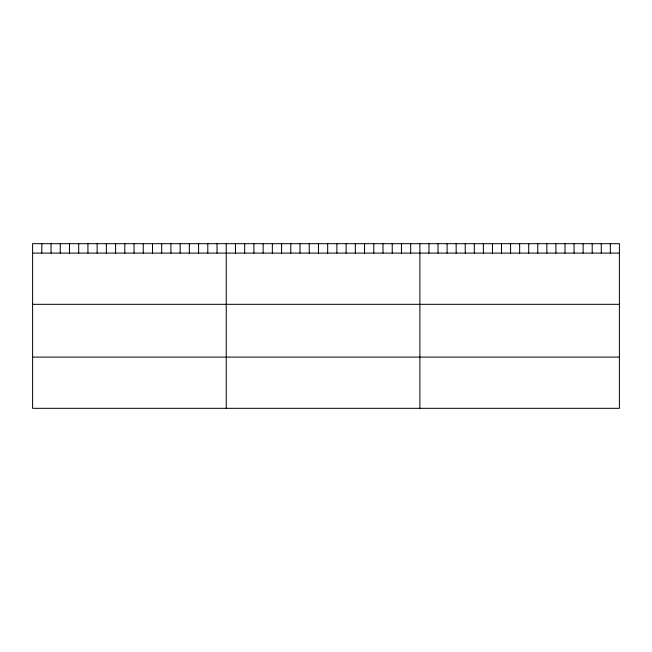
<?xml version="1.0" encoding="UTF-8"?>
<svg xmlns="http://www.w3.org/2000/svg" width="652" height="652" viewBox="0 0 652 652"><rect width="100%" height="100%" fill="white"/><g stroke="black" fill="none" stroke-linecap="round" stroke-linejoin="round"><path stroke-width="0.98" d="M619.4 253.098L619.4 408.323L32.6 408.323L32.6 243.677L619.4 243.677L619.4 253.098L32.6 253.098M32.6 304.321L619.4 304.321M32.6 357.1L619.4 357.1M610.329 243.677L610.329 253.098M601.266 243.677L601.266 253.098M592.195 243.677L592.195 253.098M583.124 243.677L583.124 253.098M574.053 243.677L574.053 253.098M564.991 243.677L564.991 253.098M555.92 243.677L555.92 253.098M546.849 243.677L546.849 253.098M537.778 243.677L537.778 253.098M528.715 243.677L528.715 253.098M519.644 243.677L519.644 253.098M510.573 243.677L510.573 253.098M501.51 243.677L501.51 253.098M492.439 243.677L492.439 253.098M483.368 243.677L483.368 253.098M474.297 243.677L474.297 253.098M465.235 243.677L465.235 253.098M456.164 243.677L456.164 253.098M447.093 243.677L447.093 253.098M438.022 243.677L438.022 253.098M428.959 243.677L428.959 253.098M419.888 243.677L419.888 408.323M410.67 243.677L410.67 253.098M401.445 243.677L401.445 253.098M392.227 243.677L392.227 253.098M383.001 243.677L383.001 253.098M373.783 243.677L373.783 253.098M364.558 243.677L364.558 253.098M355.34 243.677L355.34 253.098M346.122 243.677L346.122 253.098M336.897 243.677L336.897 253.098M327.679 243.677L327.679 253.098M318.453 243.677L318.453 253.098M309.235 243.677L309.235 253.098M300.01 243.677L300.01 253.098M290.792 243.677L290.792 253.098M281.574 243.677L281.574 253.098M272.349 243.677L272.349 253.098M263.131 243.677L263.131 253.098M253.905 243.677L253.905 253.098M244.687 243.677L244.687 253.098M235.462 243.677L235.462 253.098M226.244 243.677L226.244 408.323M217.026 243.677L217.026 253.098M207.801 243.677L207.801 253.098M198.583 243.677L198.583 253.098M189.357 243.677L189.357 253.098M180.139 243.677L180.139 253.098M170.914 243.677L170.914 253.098M161.696 243.677L161.696 253.098M152.478 243.677L152.478 253.098M143.253 243.677L143.253 253.098M134.035 243.677L134.035 253.098M124.809 243.677L124.809 253.098M115.591 243.677L115.591 253.098M106.366 243.677L106.366 253.098M97.148 243.677L97.148 253.098M87.93 243.677L87.93 253.098M78.705 243.677L78.705 253.098M69.487 243.677L69.487 253.098M60.261 243.677L60.261 253.098M51.043 243.677L51.043 253.098M41.818 243.677L41.818 253.098"/></g></svg>
